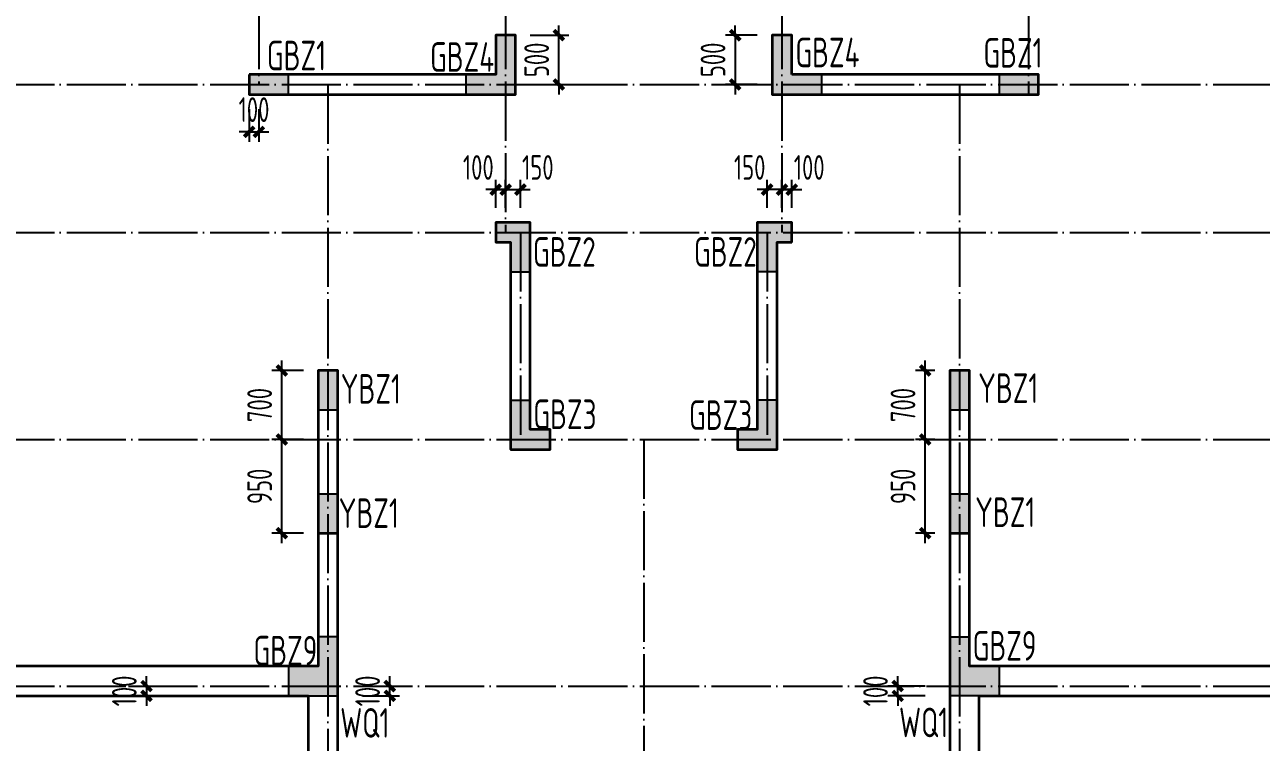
# Model space of a CAD drawing. Extents: x 393367 to 3005760, y 4998 to 826018.
# Drawn here: x 2383334 to 2395864, y 567335 to 574611 of the extents above; entities that cross this region are included whole.
import ezdxf

# ---------------------------------------------------------------- set-up
doc = ezdxf.new("R2010")
doc.units = 0
doc.header["$LTSCALE"] = 1000
doc.linetypes.add('DOTE', pattern=[2.42, 2, -0.2, 0.02, -0.2])
doc.layers.get('0').update_dxf_attribs({"linetype": 'CONTINUOUS'})
doc.layers.get('Defpoints').update_dxf_attribs({"linetype": 'CONTINUOUS'})
for name, color, linetype in [('COLU_HATCH', 251, 'CONTINUOUS'), ('COLU_TH', 5, 'CONTINUOUS'), ('DIM', 3, 'CONTINUOUS'), ('DOTE', 8, 'DOTE'), ('S-砼墙', 150, 'CONTINUOUS'), ('TEXT', 7, 'CONTINUOUS')]:
    doc.layers.add(name, color=color, linetype=linetype)
doc.styles.add('TSSD_Rein', font='Tssdeng.shx', dxfattribs={"width": 0.7, "bigfont": 'hztxt.shx'})
doc.dimstyles.new('TSSD_100_100$0', dxfattribs={"dimtxt": 250, "dimasz": 100, "dimexe": 100, "dimexo": 250, "dimgap": 100, "dimtad": 1, "dimdec": 0, "dimzin": 0, "dimdsep": 46, "dimtxsty": 'TSSD_Rein', "dimblk": 'ARCHTICK', "dimcen": 0, "dimdle": 100, "dimclrt": 7, "dimadec": 0, "dimazin": 0, "dimtfac": 1, "dimtdec": 0, "dimtix": 1, "dimtmove": 2, "dimatfit": 3, "dimldrblk": '_tsdbk', "dimfxl": 1, "dimtolj": 1, "dimtzin": 0, "dimarcsym": 0})

# ---------------------------------------------------------------- blocks, each defined once
blk = doc.blocks.new('_ArchTick')
at = {"color": 0, "linetype": 'ByBlock', "const_width": 0.4}
blk.add_lwpolyline([(-0.5, -0.5), (0.5, 0.5)], dxfattribs=at)
blk = doc.blocks.new('*D2667')
at = {"layer": 'Defpoints', "color": 0}
for p in [(2385939, 570405), (2386407, 570405), (2386407, 569455)]:
    blk.add_point(p, dxfattribs=at)
at = {"layer": 'DIM', "color": 0, "lineweight": -2}
for p, q in [((2386157, 570405), (2385839, 570405)), ((2385939, 569355), (2385939, 570505)), ((2386157, 569455), (2385839, 569455))]:
    blk.add_line(p, q, dxfattribs=at)
at = {"layer": 'DIM', "color": 0, "lineweight": -2, "xscale": 100, "yscale": 100, "zscale": 100}
for p, rotation in [((2385939, 570405), 90), ((2385939, 569455), 270)]:
    blk.add_blockref('_ArchTick', p, dxfattribs=dict(at, rotation=rotation))
at = {"layer": 'DIM', "color": 7, "insert": (2385714, 569930), "char_height": 250, "attachment_point": 5, "rotation": 90, "style": 'TSSD_Rein'}
blk.add_mtext('\\A1;950', dxfattribs=at)
blk = doc.blocks.new('_tsdbk')
blk.add_line((-1, 0), (0, 0))
at = {"const_width": 0.5}
blk.add_lwpolyline([(-0.7, -0.7), (0.7, 0.7)], dxfattribs=at)
blk = doc.blocks.new('*D2668')
at = {"layer": 'Defpoints', "color": 0}
for p in [(2385939, 571105), (2386407, 571105), (2386407, 570405)]:
    blk.add_point(p, dxfattribs=at)
at = {"layer": 'DIM', "color": 0, "lineweight": -2}
for p, q in [((2385939, 570305), (2385939, 571205)), ((2386157, 571105), (2385839, 571105)), ((2386157, 570405), (2385839, 570405))]:
    blk.add_line(p, q, dxfattribs=at)
at = {"layer": 'DIM', "color": 0, "lineweight": -2, "xscale": 100, "yscale": 100, "zscale": 100}
for p, rotation in [((2385939, 571105), 90), ((2385939, 570405), 270)]:
    blk.add_blockref('_ArchTick', p, dxfattribs=dict(at, rotation=rotation))
at = {"layer": 'DIM', "color": 7, "insert": (2385714, 570755), "char_height": 250, "attachment_point": 5, "rotation": 90, "style": 'TSSD_Rein'}
blk.add_mtext('\\A1;700', dxfattribs=at)
blk = doc.blocks.new('*D2669')
at = {"layer": 'Defpoints', "color": 0}
for p in [(2392459, 570405), (2392807, 570405), (2392807, 569455)]:
    blk.add_point(p, dxfattribs=at)
at = {"layer": 'DIM', "color": 0, "lineweight": -2}
for p, q in [((2392557, 570405), (2392359, 570405)), ((2392459, 569355), (2392459, 570505)), ((2392557, 569455), (2392359, 569455))]:
    blk.add_line(p, q, dxfattribs=at)
at = {"layer": 'DIM', "color": 0, "lineweight": -2, "xscale": 100, "yscale": 100, "zscale": 100}
for p, rotation in [((2392459, 570405), 90), ((2392459, 569455), 270)]:
    blk.add_blockref('_ArchTick', p, dxfattribs=dict(at, rotation=rotation))
at = {"layer": 'DIM', "color": 7, "insert": (2392234, 569930), "char_height": 250, "attachment_point": 5, "rotation": 90, "style": 'TSSD_Rein'}
blk.add_mtext('\\A1;950', dxfattribs=at)
blk = doc.blocks.new('*D2670')
at = {"layer": 'Defpoints', "color": 0}
for p in [(2392459, 571105), (2392807, 571105), (2392807, 570405)]:
    blk.add_point(p, dxfattribs=at)
at = {"layer": 'DIM', "color": 0, "lineweight": -2}
for p, q in [((2392459, 570305), (2392459, 571205)), ((2392557, 571105), (2392359, 571105)), ((2392557, 570405), (2392359, 570405))]:
    blk.add_line(p, q, dxfattribs=at)
at = {"layer": 'DIM', "color": 0, "lineweight": -2, "xscale": 100, "yscale": 100, "zscale": 100}
for p, rotation in [((2392459, 571105), 90), ((2392459, 570405), 270)]:
    blk.add_blockref('_ArchTick', p, dxfattribs=dict(at, rotation=rotation))
at = {"layer": 'DIM', "color": 7, "insert": (2392234, 570755), "char_height": 250, "attachment_point": 5, "rotation": 90, "style": 'TSSD_Rein'}
blk.add_mtext('\\A1;700', dxfattribs=at)
blk = doc.blocks.new('*D2671')
at = {"layer": 'Defpoints', "color": 0}
for p in [(2391007, 572939), (2391007, 572505), (2391107, 572505)]:
    blk.add_point(p, dxfattribs=at)
at = {"layer": 'DIM', "color": 0, "lineweight": -2}
for p, q in [((2391007, 572755), (2391007, 573039)), ((2391107, 572755), (2391107, 573039)), ((2391007, 572939), (2390907, 572939)), ((2391107, 572939), (2391007, 572939)), ((2391107, 572939), (2391207, 572939))]:
    blk.add_line(p, q, dxfattribs=at)
at = {"layer": 'DIM', "color": 0, "lineweight": -2, "xscale": 100, "yscale": 100, "zscale": 100}
blk.add_blockref('_ArchTick', (2391007, 572939), dxfattribs=at)
at = {"layer": 'DIM', "color": 0, "lineweight": -2, "xscale": 100, "yscale": 100, "zscale": 100, "rotation": 180}
blk.add_blockref('_ArchTick', (2391107, 572939), dxfattribs=at)
at = {"layer": 'DIM', "color": 7, "insert": (2391283, 573164), "char_height": 250, "attachment_point": 5, "style": 'TSSD_Rein'}
blk.add_mtext('\\A1;100', dxfattribs=at)
blk = doc.blocks.new('*D2672')
at = {"layer": 'Defpoints', "color": 0}
for p in [(2390857, 572939), (2390857, 572505), (2391007, 572505)]:
    blk.add_point(p, dxfattribs=at)
at = {"layer": 'DIM', "color": 0, "lineweight": -2}
for p, q in [((2390857, 572755), (2390857, 573039)), ((2391007, 572755), (2391007, 573039)), ((2390857, 572939), (2390757, 572939)), ((2391007, 572939), (2390857, 572939)), ((2391007, 572939), (2391107, 572939))]:
    blk.add_line(p, q, dxfattribs=at)
at = {"layer": 'DIM', "color": 0, "lineweight": -2, "xscale": 100, "yscale": 100, "zscale": 100}
blk.add_blockref('_ArchTick', (2390857, 572939), dxfattribs=at)
at = {"layer": 'DIM', "color": 0, "lineweight": -2, "xscale": 100, "yscale": 100, "zscale": 100, "rotation": 180}
blk.add_blockref('_ArchTick', (2391007, 572939), dxfattribs=at)
at = {"layer": 'DIM', "color": 7, "insert": (2390680, 573164), "char_height": 250, "attachment_point": 5, "style": 'TSSD_Rein'}
blk.add_mtext('\\A1;150', dxfattribs=at)
blk = doc.blocks.new('*D2673')
at = {"layer": 'Defpoints', "color": 0}
for p in [(2385607, 574005), (2385707, 574005), (2385707, 573525)]:
    blk.add_point(p, dxfattribs=at)
at = {"layer": 'DIM', "color": 0, "lineweight": -2}
for p, q in [((2385607, 573755), (2385607, 573425)), ((2385707, 573755), (2385707, 573425)), ((2385607, 573525), (2385507, 573525)), ((2385607, 573525), (2385707, 573525)), ((2385707, 573525), (2385807, 573525))]:
    blk.add_line(p, q, dxfattribs=at)
at = {"layer": 'DIM', "color": 0, "lineweight": -2, "xscale": 100, "yscale": 100, "zscale": 100}
blk.add_blockref('_ArchTick', (2385607, 573525), dxfattribs=at)
at = {"layer": 'DIM', "color": 0, "lineweight": -2, "xscale": 100, "yscale": 100, "zscale": 100, "rotation": 180}
blk.add_blockref('_ArchTick', (2385707, 573525), dxfattribs=at)
at = {"layer": 'DIM', "color": 7, "insert": (2385657, 573750), "char_height": 250, "attachment_point": 5, "style": 'TSSD_Rein'}
blk.add_mtext('\\A1;100', dxfattribs=at)
blk = doc.blocks.new('*D2678')
at = {"layer": 'Defpoints', "color": 0}
for p in [(2388207, 574505), (2388746, 574505), (2388207, 574005)]:
    blk.add_point(p, dxfattribs=at)
at = {"layer": 'DIM', "color": 0, "lineweight": -2}
for p, q in [((2388746, 574505), (2388746, 574605)), ((2388457, 574505), (2388846, 574505)), ((2388746, 574005), (2388746, 574505)), ((2388457, 574005), (2388846, 574005)), ((2388746, 574005), (2388746, 573905))]:
    blk.add_line(p, q, dxfattribs=at)
at = {"layer": 'DIM', "color": 0, "lineweight": -2, "xscale": 100, "yscale": 100, "zscale": 100}
for p, rotation in [((2388746, 574505), 270), ((2388746, 574005), 90)]:
    blk.add_blockref('_ArchTick', p, dxfattribs=dict(at, rotation=rotation))
at = {"layer": 'DIM', "color": 7, "insert": (2388521, 574255), "char_height": 250, "attachment_point": 5, "rotation": 90, "style": 'TSSD_Rein'}
blk.add_mtext('\\A1;500', dxfattribs=at)
blk = doc.blocks.new('*D2679')
at = {"layer": 'Defpoints', "color": 0}
for p in [(2391007, 574505), (2390534, 574005), (2391007, 574005)]:
    blk.add_point(p, dxfattribs=at)
at = {"layer": 'DIM', "color": 0, "lineweight": -2}
for p, q in [((2390534, 574505), (2390534, 574605)), ((2390757, 574505), (2390434, 574505)), ((2390534, 574505), (2390534, 574005)), ((2390757, 574005), (2390434, 574005)), ((2390534, 574005), (2390534, 573905))]:
    blk.add_line(p, q, dxfattribs=at)
at = {"layer": 'DIM', "color": 0, "lineweight": -2, "xscale": 100, "yscale": 100, "zscale": 100}
for p, rotation in [((2390534, 574505), 270), ((2390534, 574005), 90)]:
    blk.add_blockref('_ArchTick', p, dxfattribs=dict(at, rotation=rotation))
at = {"layer": 'DIM', "color": 7, "insert": (2390309, 574255), "char_height": 250, "attachment_point": 5, "rotation": 90, "style": 'TSSD_Rein'}
blk.add_mtext('\\A1;500', dxfattribs=at)
blk = doc.blocks.new('*D2940')
at = {"layer": 'Defpoints', "color": 0}
for p in [(2388207, 572939), (2388106, 572505), (2388207, 572505)]:
    blk.add_point(p, dxfattribs=at)
at = {"layer": 'DIM', "color": 0, "lineweight": -2}
for p, q in [((2388106, 572755), (2388106, 573039)), ((2388207, 572755), (2388207, 573039)), ((2388106, 572939), (2388006, 572939)), ((2388106, 572939), (2388207, 572939)), ((2388207, 572939), (2388307, 572939))]:
    blk.add_line(p, q, dxfattribs=at)
at = {"layer": 'DIM', "color": 0, "lineweight": -2, "xscale": 100, "yscale": 100, "zscale": 100}
blk.add_blockref('_ArchTick', (2388106, 572939), dxfattribs=at)
at = {"layer": 'DIM', "color": 0, "lineweight": -2, "xscale": 100, "yscale": 100, "zscale": 100, "rotation": 180}
blk.add_blockref('_ArchTick', (2388207, 572939), dxfattribs=at)
at = {"layer": 'DIM', "color": 7, "insert": (2387930, 573164), "char_height": 250, "attachment_point": 5, "style": 'TSSD_Rein'}
blk.add_mtext('\\A1;100', dxfattribs=at)
blk = doc.blocks.new('*D2941')
at = {"layer": 'Defpoints', "color": 0}
for p in [(2388357, 572939), (2388207, 572505), (2388357, 572505)]:
    blk.add_point(p, dxfattribs=at)
at = {"layer": 'DIM', "color": 0, "lineweight": -2}
for p, q in [((2388207, 572755), (2388207, 573039)), ((2388357, 572755), (2388357, 573039)), ((2388207, 572939), (2388107, 572939)), ((2388207, 572939), (2388357, 572939)), ((2388357, 572939), (2388457, 572939))]:
    blk.add_line(p, q, dxfattribs=at)
at = {"layer": 'DIM', "color": 0, "lineweight": -2, "xscale": 100, "yscale": 100, "zscale": 100}
blk.add_blockref('_ArchTick', (2388207, 572939), dxfattribs=at)
at = {"layer": 'DIM', "color": 0, "lineweight": -2, "xscale": 100, "yscale": 100, "zscale": 100, "rotation": 180}
blk.add_blockref('_ArchTick', (2388357, 572939), dxfattribs=at)
at = {"layer": 'DIM', "color": 7, "insert": (2388533, 573164), "char_height": 250, "attachment_point": 5, "style": 'TSSD_Rein'}
blk.add_mtext('\\A1;150', dxfattribs=at)
blk = doc.blocks.new('*D3504')
at = {"layer": 'Defpoints', "color": 0}
for p in [(2384134, 567905), (2384134, 567805), (2384568, 567805)]:
    blk.add_point(p, dxfattribs=at)
at = {"layer": 'DIM', "color": 0, "lineweight": -2}
for p, q in [((2384384, 567905), (2384668, 567905)), ((2384568, 567905), (2384568, 568005)), ((2384568, 567905), (2384568, 567805)), ((2384384, 567805), (2384668, 567805)), ((2384568, 567805), (2384568, 567705))]:
    blk.add_line(p, q, dxfattribs=at)
at = {"layer": 'DIM', "color": 0, "lineweight": -2, "xscale": 100, "yscale": 100, "zscale": 100}
for p, rotation in [((2384568, 567905), 270), ((2384568, 567805), 90)]:
    blk.add_blockref('_ArchTick', p, dxfattribs=dict(at, rotation=rotation))
at = {"layer": 'DIM', "color": 7, "insert": (2384343, 567855), "char_height": 250, "attachment_point": 5, "rotation": 90, "style": 'TSSD_Rein'}
blk.add_mtext('\\A1;100', dxfattribs=at)
blk = doc.blocks.new('*D3587')
at = {"layer": 'Defpoints', "color": 0}
for p in [(2392180, 567905), (2392707, 567905), (2392707, 567805)]:
    blk.add_point(p, dxfattribs=at)
at = {"layer": 'DIM', "color": 0, "lineweight": -2}
for p, q in [((2392457, 567905), (2392080, 567905)), ((2392180, 567905), (2392180, 568005)), ((2392180, 567805), (2392180, 567905)), ((2392457, 567805), (2392080, 567805)), ((2392180, 567805), (2392180, 567705))]:
    blk.add_line(p, q, dxfattribs=at)
at = {"layer": 'DIM', "color": 0, "lineweight": -2, "xscale": 100, "yscale": 100, "zscale": 100}
for p, rotation in [((2392180, 567905), 270), ((2392180, 567805), 90)]:
    blk.add_blockref('_ArchTick', p, dxfattribs=dict(at, rotation=rotation))
at = {"layer": 'DIM', "color": 7, "insert": (2391955, 567855), "char_height": 250, "attachment_point": 5, "rotation": 90, "style": 'TSSD_Rein'}
blk.add_mtext('\\A1;100', dxfattribs=at)
blk = doc.blocks.new('*D3588')
at = {"layer": 'Defpoints', "color": 0}
for p in [(2386506, 567905), (2387033, 567905), (2386506, 567805)]:
    blk.add_point(p, dxfattribs=at)
at = {"layer": 'DIM', "color": 0, "lineweight": -2}
for p, q in [((2386756, 567905), (2387133, 567905)), ((2387033, 567905), (2387033, 568005)), ((2387033, 567805), (2387033, 567905)), ((2386756, 567805), (2387133, 567805)), ((2387033, 567805), (2387033, 567705))]:
    blk.add_line(p, q, dxfattribs=at)
at = {"layer": 'DIM', "color": 0, "lineweight": -2, "xscale": 100, "yscale": 100, "zscale": 100}
for p, rotation in [((2387033, 567905), 270), ((2387033, 567805), 90)]:
    blk.add_blockref('_ArchTick', p, dxfattribs=dict(at, rotation=rotation))
at = {"layer": 'DIM', "color": 7, "insert": (2386808, 567855), "char_height": 250, "attachment_point": 5, "rotation": 90, "style": 'TSSD_Rein'}
blk.add_mtext('\\A1;100', dxfattribs=at)

msp = doc.modelspace()

# ---------------------------------------------------------------- hatches: boundary and pattern name
at = {"layer": 'COLU_HATCH'}
for points in [[(2388106.94583, 574104.96515), (2388106.94583, 574504.96515), (2388306.94583, 574504.96515), (2388306.94583, 573904.96515), (2387806.94583, 573904.96515), (2387806.94583, 574104.96515)], [(2391107.13858, 574104.96515), (2391407.13858, 574104.96515), (2391407.13858, 573904.96515), (2390907.13858, 573904.96515), (2390907.13858, 574504.96515), (2391107.13858, 574504.96515)], [(2385606.94811, 574104.96515), (2385606.94811, 573904.96515), (2386006.94811, 573904.96515), (2386006.94811, 574104.96515)], [(2393207.1363, 573904.96515), (2393607.1363, 573904.96515), (2393607.1363, 574104.96515), (2393207.1363, 574104.96515)], [(2388256.36801, 572404.92107), (2388256.36801, 572104.92107), (2388456.36801, 572104.92107), (2388456.36801, 572604.92033), (2388106.36838, 572604.92163), (2388106.36764, 572404.92163)], [(2390957.14039, 572404.92107), (2390957.14039, 572104.92107), (2390757.14039, 572104.92107), (2390757.14039, 572604.92033), (2391107.14002, 572604.92163), (2391107.14075, 572404.92163)], [(2386506.94553, 571104.96528), (2386306.94553, 571104.96528), (2386306.94553, 570704.96528), (2386506.94553, 570704.96528)], [(2392907.13888, 571104.96528), (2392707.13888, 571104.96528), (2392707.13888, 570704.96528), (2392907.13888, 570704.96528)], [(2388456.94402, 570504.96845), (2388656.94402, 570504.96845), (2388656.94402, 570304.96845), (2388256.94402, 570304.96845), (2388256.94402, 570804.96845), (2388456.94402, 570804.96845)], [(2390757.14039, 570504.96845), (2390557.14039, 570504.96845), (2390557.14039, 570304.96845), (2390957.14039, 570304.96845), (2390957.14039, 570804.96845), (2390757.14039, 570804.96845)], [(2386506.94553, 569454.96533), (2386306.94553, 569454.96533), (2386306.94553, 569854.96533), (2386506.94553, 569854.96533)], [(2392907.13888, 569454.96533), (2392707.13888, 569454.96533), (2392707.13888, 569854.96533), (2392907.13888, 569854.96533)], [(2386306.36952, 568104.96426), (2386006.36322, 568104.96426), (2386006.36322, 567804.96426), (2386506.36952, 567804.96426), (2386506.36952, 568404.96426), (2386306.36952, 568404.96426)], [(2392907.13888, 568104.96426), (2393207.14518, 568104.96426), (2393207.14518, 567804.96426), (2392707.13888, 567804.96426), (2392707.13888, 568404.96426), (2392907.13888, 568404.96426)]]:
    msp.add_hatch(color=256, dxfattribs=at).paths.add_polyline_path(points)

# ---------------------------------------------------------------- linework, layer by layer
at = {"layer": 'COLU_TH'}
for points in [[(2388106.94583, 574104.96515), (2388106.94583, 574504.96515), (2388306.94583, 574504.96515), (2388306.94583, 573904.96515), (2387806.94583, 573904.96515), (2387806.94583, 574104.96515)], [(2391107.13858, 574104.96515), (2391407.13858, 574104.96515), (2391407.13858, 573904.96515), (2390907.13858, 573904.96515), (2390907.13858, 574504.96515), (2391107.13858, 574504.96515)], [(2385606.94811, 574104.96515), (2385606.94811, 573904.96515), (2386006.94811, 573904.96515), (2386006.94811, 574104.96515)], [(2393207.1363, 573904.96515), (2393607.1363, 573904.96515), (2393607.1363, 574104.96515), (2393207.1363, 574104.96515)], [(2388256.36801, 572404.92107), (2388256.36801, 572104.92107), (2388456.36801, 572104.92107), (2388456.36801, 572604.92033), (2388106.36838, 572604.92163), (2388106.36764, 572404.92163)], [(2390957.14039, 572404.92107), (2390957.14039, 572104.92107), (2390757.14039, 572104.92107), (2390757.14039, 572604.92033), (2391107.14002, 572604.92163), (2391107.14075, 572404.92163)], [(2386506.94553, 571104.96528), (2386306.94553, 571104.96528), (2386306.94553, 570704.96528), (2386506.94553, 570704.96528)], [(2392907.13888, 571104.96528), (2392707.13888, 571104.96528), (2392707.13888, 570704.96528), (2392907.13888, 570704.96528)], [(2388456.94402, 570504.96845), (2388656.94402, 570504.96845), (2388656.94402, 570304.96845), (2388256.94402, 570304.96845), (2388256.94402, 570804.96845), (2388456.94402, 570804.96845)], [(2390757.14039, 570504.96845), (2390557.14039, 570504.96845), (2390557.14039, 570304.96845), (2390957.14039, 570304.96845), (2390957.14039, 570804.96845), (2390757.14039, 570804.96845)], [(2386506.94553, 569454.96533), (2386306.94553, 569454.96533), (2386306.94553, 569854.96533), (2386506.94553, 569854.96533)], [(2392907.13888, 569454.96533), (2392707.13888, 569454.96533), (2392707.13888, 569854.96533), (2392907.13888, 569854.96533)], [(2386306.36952, 568104.96426), (2386006.36322, 568104.96426), (2386006.36322, 567804.96426), (2386506.36952, 567804.96426), (2386506.36952, 568404.96426), (2386306.36952, 568404.96426)], [(2392907.13888, 568104.96426), (2393207.14518, 568104.96426), (2393207.14518, 567804.96426), (2392707.13888, 567804.96426), (2392707.13888, 568404.96426), (2392907.13888, 568404.96426)]]:
    msp.add_lwpolyline(points, close=True, dxfattribs=at)
at = {"layer": 'DOTE', "linetype": 'DOTE', "ltscale": 0.3}
for p, q in [((2385706.7542, 581295.24995), (2385706.7542, 574004.96449)), ((2388206.7542, 581295.24995), (2388206.7542, 572504.96449)), ((2391006.7542, 581295.24995), (2391006.7542, 572504.96449)), ((2393506.7542, 581295.24995), (2393506.7542, 573904.96515)), ((2348185.81868, 574004.96449), (2403862.55658, 574004.96449)), ((2386406.7542, 574004.96449), (2386406.7542, 565742.59672)), ((2392806.7542, 574004.96449), (2392806.7542, 565742.59672)), ((2348185.81868, 572504.96449), (2403862.55658, 572504.96449)), ((2388356.7542, 572504.96449), (2388356.7542, 570404.96449)), ((2390856.7542, 572504.96449), (2390856.7542, 570404.96449)), ((2348185.81868, 570404.96449), (2403862.55658, 570404.96449)), ((2389606.7542, 570404.96449), (2389606.7542, 565742.59672)), ((2348185.81868, 567904.96449), (2403862.55658, 567904.96449))]:
    msp.add_line(p, q, dxfattribs=at)
at = {"layer": 'S-砼墙', "color": 40, "lineweight": 35}
for points in [[(2346936.43397, 570461.55163), (2348406.75468, 570461.55163), (2348406.75758, 567804.96935), (2358806.75578, 567804.96426), (2358806.75578, 566604.96515), (2365606.94913, 566604.96515), (2365606.94913, 567804.96426), (2386206.94553, 567804.96426), (2386206.94553, 566604.96515), (2393007.13888, 566604.96515), (2393007.13888, 567804.96426), (2403407.13708, 567804.96935), (2403407.14046, 575204.96449), (2404537.91262, 575204.96449)], [(2399707.13691, 568104.96426), (2392907.13888, 568104.96426), (2392907.13888, 571104.96528), (2392707.13888, 571104.96528), (2392707.13888, 566904.96515), (2392707.13888, 566904.96515), (2392707.13888, 566904.96515), (2386506.94553, 566904.96515), (2386506.94553, 566904.96515), (2386506.94553, 566904.96515), (2386506.94553, 571104.96528), (2386306.94553, 571104.96528), (2386306.94553, 568104.96426), (2379506.9475, 568104.96426)]]:
    msp.add_lwpolyline(points, dxfattribs=at)
at = {"layer": 'S-砼墙', "color": 150, "lineweight": 35}
for points in [[(2385606.94811, 574104.96515), (2385606.94811, 573904.96515), (2388306.94583, 573904.96515), (2388306.94583, 574504.96515), (2388106.94583, 574504.96515), (2388106.94583, 574104.96515)], [(2391107.13858, 574104.96515), (2391107.13858, 574504.96515), (2390907.13858, 574504.96515), (2390907.13858, 573904.96515), (2393607.1363, 573904.96515), (2393607.1363, 574104.96515)], [(2388256.94402, 570304.96845), (2388656.94402, 570304.96845), (2388656.94402, 570504.96845), (2388456.94402, 570504.96845), (2388456.94402, 572604.90341), (2388106.93331, 572604.91055), (2388106.95474, 572404.91055), (2388256.94402, 572404.91769)], [(2391107.14075, 572404.92163), (2391107.14002, 572604.92163), (2390757.14039, 572604.92033), (2390757.14039, 570504.96845), (2390557.14039, 570504.96845), (2390557.14039, 570304.96845), (2390957.14039, 570304.96845), (2390957.14039, 572404.92107)], [(2386506.94553, 569454.96533), (2386506.94553, 571104.96528), (2386306.94553, 571104.96528), (2386306.94553, 569454.96533)], [(2392907.13888, 569454.96533), (2392907.13888, 571104.96528), (2392707.13888, 571104.96528), (2392707.13888, 569454.96533)]]:
    msp.add_lwpolyline(points, close=True, dxfattribs=at)

# ---------------------------------------------------------------- texts
at = {"layer": 'TEXT', "style": 'TSSD_Rein', "width": 0.7}
for s, p in [('GBZ1', (2385787.51445, 574148.80094)), ('GBZ4', (2387440.74203, 574133.95742)), ('GBZ4', (2391142.98018, 574179.88472)), ('GBZ1', (2393048.10402, 574176.14617)), ('GBZ2', (2388484.02776, 572157.49314)), ('GBZ2', (2390115.63448, 572157.49314)), ('GBZ3', (2388487.83555, 570511.1814)), ('GBZ3', (2388487.83555, 570511.1814)), ('GBZ3', (2390065.20133, 570502.93564)), ('GBZ3', (2390065.20133, 570502.93564)), ('GBZ9', (2385651.8463, 568113.97443)), ('GBZ9', (2392939.61305, 568162.77677))]:
    msp.add_text(s, height=300, dxfattribs=at).set_placement(p)
at = {"layer": 'TEXT', "color": 30, "style": 'TSSD_Rein', "width": 0.7}
for p in [(2386536.06088, 570768.74302), (2392995.10468, 570775.6337), (2386515.16819, 569508.30575), (2392964.7376, 569518.04788)]:
    msp.add_text('YBZ1', height=300, dxfattribs=at).set_placement(p)
at = {"layer": 'TEXT', "color": 230, "style": 'TSSD_Rein', "width": 0.7}
for p in [(2386530.56491, 567381.66432), (2392193.21936, 567386.00452)]:
    msp.add_text('WQ1', height=300, dxfattribs=at).set_placement(p)

# ---------------------------------------------------------------- dimensions: what is measured, and where the dimension line sits
at = {"layer": 'DIM'}
for base, p1, p2, picture, middle in [((2388745.63848, 574504.91835), (2388206.94957, 574004.91768), (2388206.94957, 574504.91835), '*D2678', (2388520.63848, 574254.91801)), ((2390533.89851, 574004.91768), (2391006.94768, 574504.91835), (2391006.94768, 574004.91768), '*D2679', (2390308.89851, 574254.91801)), ((2385938.7331, 571104.91847), (2386406.94768, 570404.91768), (2386406.94768, 571104.91847), '*D2668', (2385713.7331, 570754.91808)), ((2392459.31571, 571104.91847), (2392806.94768, 570404.91768), (2392806.94768, 571104.91847), '*D2670', (2392234.31571, 570754.91808)), ((2385938.7331, 570404.91768), (2386406.94768, 569454.91852), (2386406.94768, 570404.91768), '*D2667', (2385713.7331, 569929.9181)), ((2392459.31571, 570404.91768), (2392806.94768, 569454.91852), (2392806.94768, 570404.91768), '*D2669', (2392234.31571, 569929.9181)), ((2384568.35163, 567804.96426), (2384133.8096, 567904.96449), (2384133.8096, 567804.96426), '*D3504', (2384343.35163, 567854.96438)), ((2387033.27218, 567904.96449), (2386506.36952, 567804.96426), (2386506.36952, 567904.96449), '*D3588', (2386808.27218, 567854.96438)), ((2392180.23622, 567904.96449), (2392707.13888, 567804.96426), (2392707.13888, 567904.96449), '*D3587', (2391955.23622, 567854.96438))]:
    dim = msp.add_linear_dim(base=base, p1=p1, p2=p2, angle=90, dimstyle='TSSD_100_100$0', dxfattribs=at)
    dim.commit()
    dim.dimension.update_dxf_attribs({"geometry": picture, "text_midpoint": middle})
dim = msp.add_linear_dim(base=(2385706.94768, 573524.8612), p1=(2385606.95184, 574004.91835), p2=(2385706.94768, 574004.91835), dimstyle='TSSD_100_100$0', dxfattribs=at)
dim.commit()
dim.dimension.update_dxf_attribs({"geometry": '*D2673', "text_midpoint": (2385656.94976, 573749.8612)})
for base, p1, p2, picture, middle in [((2388206.56072, 572938.57165), (2388106.37703, 572504.91768), (2388206.56072, 572504.91768), '*D2940', (2387930.48364, 573163.57165)), ((2388356.56072, 572938.57165), (2388206.56072, 572504.91768), (2388356.56072, 572504.91768), '*D2941', (2388533.15465, 573163.57165))]:
    dim = msp.add_linear_dim(base=base, p1=p1, p2=p2, angle=180, dimstyle='TSSD_100_100$0', dxfattribs=at)
    dim.commit()
    dim.dimension.update_dxf_attribs({"geometry": picture, "text_midpoint": middle, "dimtype": 160})
for base, p1, p2, picture, middle in [((2390856.94768, 572938.57165), (2391006.94768, 572504.91768), (2390856.94768, 572504.91768), '*D2672', (2390680.35375, 573163.57165)), ((2391006.94768, 572938.57165), (2391107.13137, 572504.91768), (2391006.94768, 572504.91768), '*D2671', (2391283.02476, 573163.57165))]:
    dim = msp.add_linear_dim(base=base, p1=p1, p2=p2, dimstyle='TSSD_100_100$0', dxfattribs=at)
    dim.commit()
    dim.dimension.update_dxf_attribs({"geometry": picture, "text_midpoint": middle, "dimtype": 160})

doc.saveas('drawing.dxf')
